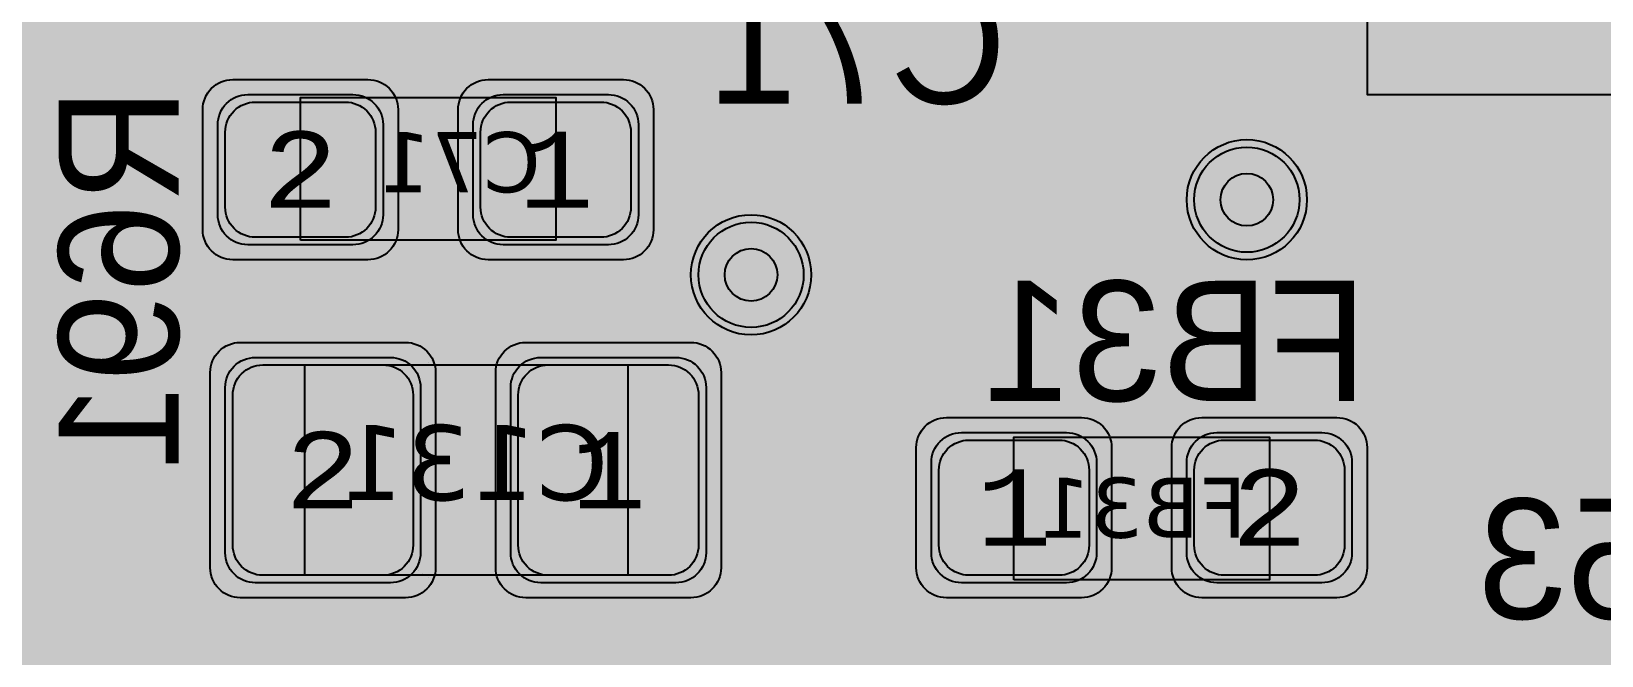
# Model space of a CAD drawing. Extents: x -28 to 199, y -61 to 255.
# Drawn here: x 45.61 to 56.06, y 62.77 to 66.92 of the extents above; entities that cross this region are included whole.
import ezdxf
from ezdxf.enums import TextEntityAlignment as Align

# ---------------------------------------------------------------- set-up
doc = ezdxf.new("R2010")
doc.units = 0
doc.header["$MEASUREMENT"] = 0
for name, color, linetype in [('ASSEMBLY_OUTLINES_BTM', 191, 'CONTINUOUS'), ('ASSEMBLY_PART_NUMBERS_BTM', 191, 'CONTINUOUS'), ('ASSEMBLY_REF_DES_BTM', 191, 'CONTINUOUS'), ('DRILL_DRAWING', 21, 'CONTINUOUS'), ('GENERATED_SILKSCREEN_BTM', 255, 'CONTINUOUS'), ('PART_PADS_SMD_BTM', 10, 'CONTINUOUS'), ('PIN_NUMBERS_BTM', 8, 'CONTINUOUS'), ('PIN_NUMBERS_TOP', 8, 'CONTINUOUS'), ('PLACEMENT_OUTLINES_BTM', 222, 'CONTINUOUS'), ('PLANE_DATA_LAYER_2', 230, 'CONTINUOUS'), ('PLANE_DATA_LAYER_BOTTOM', 10, 'CONTINUOUS'), ('PLANE_DATA_LAYER_TOP', 150, 'CONTINUOUS'), ('PLANE_SHAPES_LAYER_2', 230, 'CONTINUOUS'), ('PLANE_SHAPES_LAYER_3', 81, 'CONTINUOUS'), ('PLANE_SHAPES_LAYER_BOTTOM', 10, 'CONTINUOUS'), ('PLANE_SHAPES_LAYER_TOP', 150, 'CONTINUOUS'), ('SILKSCREEN_OUTLINES_BTM', 211, 'CONTINUOUS'), ('SILKSCREEN_REF_DES_BTM', 211, 'CONTINUOUS'), ('SOLDERMASK_PADS_BTM', 12, 'CONTINUOUS'), ('SOLDERPASTE_PADS_BTM', 12, 'CONTINUOUS'), ('TRACES_LAYER_2', 230, 'CONTINUOUS'), ('TRACES_LAYER_BOTTOM', 10, 'CONTINUOUS'), ('VIA_HOLES_LAYER_2', 30, 'CONTINUOUS'), ('VIA_HOLES_LAYER_3', 30, 'CONTINUOUS'), ('VIA_HOLES_LAYER_BOTTOM', 30, 'CONTINUOUS'), ('VIA_HOLES_LAYER_TOP', 30, 'CONTINUOUS'), ('VIA_PADS_LAYER_2', 230, 'CONTINUOUS'), ('VIA_PADS_LAYER_3', 81, 'CONTINUOUS'), ('VIA_PADS_LAYER_BOTTOM', 10, 'CONTINUOUS'), ('VIA_PADS_LAYER_TOP', 150, 'CONTINUOUS')]:
    doc.layers.add(name, color=color, linetype=linetype)
doc.styles.add('COURIER_NEW', font='COUR.TTF')
doc.styles.add('VERDANA', font='verdana.TTF')
doc.styles.add('VERIBEST_GERBER_0', font='txt')

msp = doc.modelspace()

# ---------------------------------------------------------------- hatches: boundary and pattern name
at = {"layer": 'PLANE_DATA_LAYER_2'}
h = msp.add_hatch(color=256, dxfattribs=at)
h.paths.add_polyline_path([(65.369302, 64.298799, -0.1463683674203885), (65.356784, 64.256954, 0.1463718273861734), (65.25, 63.9, 0.0863646660514256), (65.288214, 63.680414, -0.5191535251375334), (65.216494, 63.578472), (62.153101, 63.578472, 0.1989122151386115), (61.799548, 63.432025), (61.285791, 62.918268, -0.1989133663344686), (61.231909, 62.89595), (59.719998, 62.89595, -0.1989133663344515), (59.666116, 62.918268), (58.656252, 63.928132, 0.1989122151386167), (58.302699, 64.074579), (54.346907, 64.074579, -0.1989133663344758), (54.293025, 64.096897), (41.286369, 77.103553, 0.1989122151386104), (40.932816, 77.25), (38.853893, 77.25, -0.1385740107174436), (38.814013, 77.261269, 1.7877343018547802), (38.814013, 76.238731, -0.1385740107174436), (38.853893, 76.25), (40.694146, 76.25, -0.1989133663344516), (40.748028, 76.227682), (53.754684, 63.221026, 0.1989122151386167), (54.108237, 63.074579), (58.064029, 63.074579, -0.1989133663344758), (58.117911, 63.052261), (59.03997, 62.130202, -0.198909955685367), (59.062288, 62.076321), (59.062288, 62.07632, -0.414213562373095), (58.986088, 62.00012), (53.062481, 62.00012, -0.1989133663344686), (53.008599, 62.022438), (50.684772, 64.346265, 0.1989122151386141), (50.331219, 64.492712), (44.092712, 64.492712, 0.1989122151386104), (43.739159, 64.346265), (42.458985, 63.066091, -0.1650613667127268), (42.415061, 63.044426, 0.3763303779115919), (41.85, 62.4), (41.85, 62.399999, 0.9365272391993972), (43.144426, 62.31506, -0.165064708036731), (43.166091, 62.358985), (44.2775, 63.470394, -0.1989133663344515), (44.331382, 63.492712), (50.092549, 63.492712, -0.1989133663344758), (50.146431, 63.470394), (52.470257, 61.146567, 0.010332030357602), (52.485166, 61.132262, -0.6832300887908375), (52.433557, 61), (52.365446, 61, -0.1989133663344686), (52.311564, 61.022318), (50.775518, 62.558364, -0.0658860954308265), (50.763357, 62.574236, 1.3050575172076655), (49.875764, 61.686643, -0.0658860954308265), (49.891636, 61.674482), (50.436036, 61.130082, -0.198909955685367), (50.458354, 61.076201), (50.458354, 61.0762, -0.414213562373095), (50.382154, 61), (40.8262, 61, -0.414213562373095), (40.75, 61.0762), (40.75, 64.749992, 0.414213562373095), (40.749992, 64.75), (37.3262, 64.75, -0.414213562373095), (37.25, 64.8262), (37.25, 74.499992, 0.414213562373095), (37.249992, 74.5), (35.3262, 74.5, -0.414213562373095), (35.25, 74.5762), (35.25, 78.6738, -0.414213562373095), (35.3262, 78.75), (48.75, 78.749998), (50.46844, 78.749998, -0.1989133663344687), (50.522322, 78.72768), (54.477681, 74.772322, -0.1989099556853841), (54.499999, 74.718441), (54.499999, 68.782922, -0.6681819935815638), (54.369917, 68.729041), (53.022318, 70.07664, -0.198909955685367), (53, 70.130521), (53, 73.858005, -0.1650596066755281), (53.015739, 73.904383, 2.027417443028252), (51.984261, 73.904383, -0.1650596066755281), (52, 73.858005), (52, 69.891852, 0.1989122151386168), (52.146447, 69.538299), (54.477682, 67.207064, -0.198909955685367), (54.5, 67.153183), (54.5, 66.500008, 0.414213562373095), (54.500008, 66.5), (55.153182, 66.5, -0.1989133663344687), (55.207064, 66.477682), (57.163299, 64.521447, 0.1989122151386115), (57.516852, 64.375), (65.293102, 64.375, -0.414213562373095), (65.369302, 64.2988)], flags=0)
h.paths.add_polyline_path([(37.9, 75.25, -0.9999999999999999), (39.1, 75.25, -0.9999999999999999)], flags=0)
h.paths.add_polyline_path([(48.75, 70.75, -0.9999999999999999), (51.75, 70.75, -0.9999999999999999)], flags=0)
at = {"layer": 'PLANE_DATA_LAYER_BOTTOM'}
h = msp.add_hatch(color=256, dxfattribs=at)
h.paths.add_polyline_path([(104.25, 88.8262, -0.414213562373095), (104.1738, 88.75), (100.500008, 88.75, 0.414213562373095), (100.5, 88.749992), (100.5, 82.532603, -0.1989099556853327), (100.477682, 82.478722), (100.271278, 82.272318, -0.1989133663344827), (100.217396, 82.25), (67.750008, 82.25, 0.414213562373095), (67.75, 82.249992), (67.75, 77.0762, -0.414213562373095), (67.6738, 77), (66.500008, 77, 0.414213562373095), (66.5, 76.999992), (66.5, 66.5762, -0.414213562373095), (66.4238, 66.5), (54.5762, 66.5, -0.414213562373095), (54.5, 66.5762), (54.5, 75.749992, 0.414213562373095), (54.499992, 75.75), (44.5762, 75.75, -0.414213562373095), (44.5, 75.8262), (44.5, 77.6738, -0.414213562373095), (44.5762, 77.75), (66.4238, 77.75, -0.414213562373095), (66.5, 77.6738), (66.5, 77.250008, 0.414213562373095), (66.500008, 77.25), (67.499992, 77.25, 0.414213562373095), (67.5, 77.250008), (67.5, 82.4238, -0.414213562373095), (67.5762, 82.5), (100.249992, 82.5, 0.414213562373095), (100.25, 82.500008), (100.25, 97.0738, -0.414213562373095), (100.3262, 97.15), (101.5, 97.15, 0.414213562373095), (101.95, 97.6), (101.95, 99.9, 0.414213562373095), (101.5, 100.35), (100.3262, 100.35, -0.414213562373095), (100.25, 100.4262), (100.25, 102.1738, -0.414213562373095), (100.3262, 102.25), (104.1738, 102.25, -0.414213562373095), (104.25, 102.1738)], flags=0)
h.paths.add_polyline_path([(64.25, 68, 0.414213562373095), (65, 68.75), (65, 76.75, 0.414213562373095), (64.25, 77.5), (57.25, 77.5, 0.414213562373095), (56.5, 76.75), (56.5, 68.75, 0.414213562373095), (57.25, 68)], flags=0)
at = {"layer": 'PLANE_DATA_LAYER_TOP'}
h = msp.add_hatch(color=256, dxfattribs=at)
h.paths.add_polyline_path([(111.75, 80.8262, -0.414213562373095), (111.6738, 80.75), (109.250008, 80.75, 0.414213562373095), (109.25, 80.749992), (109.25, 74.5762, -0.414213562373095), (109.1738, 74.5), (106.250008, 74.5, 0.414213562373095), (106.25, 74.499992), (106.25, 58.5762, -0.414213562373095), (106.1738, 58.5), (91.260998, 58.5, -0.8191892513055452), (91.231587, 58.646495, 4.980872284116067), (90.768413, 58.646495, -0.8191892513055452), (90.739002, 58.5), (85.627645, 58.5, -0.7052298689045091), (85.579454, 58.635226, 2.806069179206526), (84.820546, 58.635226, -0.7052298689045632), (84.772355, 58.5), (74.738091, 58.5, -0.414213562373095), (74.661891, 58.5762), (74.661891, 58.576202, -0.0845267741895575), (74.666185, 58.60142, 1.1846780877137952), (73.5, 58.8, 0.156168028646284), (73.611557, 58.451541, -0.1561673594429766), (73.625725, 58.407287), (73.625725, 58.407286, -0.1989099556853499), (73.603407, 58.353405), (71.05268, 55.802678, -0.4272207627312284), (70.942589, 55.805111, 1.0451882421740346), (70.094889, 54.957411, -0.2104215113746756), (70.11964, 54.901202), (70.11964, 54.901201, -0.1989099556853499), (70.097322, 54.84732), (67.846595, 52.596593, -0.3664644965078018), (67.748459, 52.588443, 0.6098299178732617), (66.8, 52.1, 0.156168028646284), (66.911557, 51.751541, -0.1561673594429766), (66.925725, 51.707287), (66.925725, 51.707286, -0.198909955685367), (66.903407, 51.653405), (58.272322, 43.02232, -0.1989133663344686), (58.21844, 43.000002), (57.651201, 43.000001, -0.414213562373095), (57.575001, 43.076201), (57.575001, 43.090922, -0.3495987658072757), (57.634162, 43.165193, 8.831212691112645), (57.365839, 43.165192, -0.3496059429713885), (57.425001, 43.090921), (57.425001, 43.0762, -0.414213562373095), (57.348801, 43), (57.250008, 43, 0.414213562373095), (57.25, 42.999992), (57.25, 32.000008, 0.414213562373095), (57.250008, 32), (62.4238, 32, -0.414213562373095), (62.5, 31.9238), (62.5, 21.3262, -0.414213562373095), (62.4238, 21.25), (54.8262, 21.25, -0.414213562373095), (54.75, 21.3262), (54.75, 58.249992, 0.414213562373095), (54.749992, 58.25), (41.0762, 58.25, -0.414213562373095), (41, 58.3262), (41, 64.999992, 0.414213562373095), (40.999992, 65), (35.5762, 65, -0.414213562373095), (35.5, 65.0762), (35.5, 77.6738, -0.414213562373095), (35.5762, 77.75), (37.9, 77.75), (41.644816, 77.749999, -0.097042777552727), (41.673572, 77.744365, 0.1959338524423953), (42.126428, 77.744365, -0.097042777552727), (42.155184, 77.749999), (43.1488, 77.749999, -0.414213562373095), (43.225, 77.673799), (43.225, 77.659079, -0.349598765807256), (43.165839, 77.584808, 8.831237411175364), (43.434161, 77.584808, -0.3495987658072816), (43.375, 77.659079), (43.375, 77.673799, -0.414213562373095), (43.4512, 77.749999), (48.75, 77.749998), (51.46844, 77.749998, -0.1989133663344687), (51.522322, 77.72768), (53.823515, 75.426487, -0.1989099556853327), (53.845833, 75.372606), (53.845833, 75.372605, -0.4447620489809358), (53.761786, 75.29681, 0.4328609731468924), (53.100478, 74.723943, -0.6908505378841184), (52.965252, 74.678868, 5.469559793701535), (53.099522, 74.276058, -0.690854296099147), (53.234748, 74.321132, 0.7057044927876465), (54.3, 74.699999), (54.3, 74.7, 0.0257956084643915), (54.29681, 74.761786, -0.0257922108060338), (54.296405, 74.769632), (54.296405, 74.769634, -0.6681819935815638), (54.426487, 74.823515), (54.47768, 74.772322, -0.198909955685367), (54.499998, 74.718441), (54.499998, 74.71844), (54.5, 66.500008, 0.414213562373095), (54.500008, 66.5), (58.539002, 66.5, -0.8191892513055452), (58.568413, 66.353505, 4.980872284116137), (59.031587, 66.353505, -0.8191892513055452), (59.060998, 66.5), (64.339002, 66.5, -0.8191892513054732), (64.368413, 66.353505, 4.980872284116205), (64.831587, 66.353505, -0.8191892513055452), (64.860998, 66.5), (66.499992, 66.5, 0.414213562373095), (66.5, 66.500008), (66.5, 69.639002, -0.819178711171439), (66.646495, 69.668413, 0.8191874026406359), (67.8, 69.899999), (67.8, 69.900001, 0.8191874026406359), (66.646495, 70.131587, -0.8191787111715169), (66.5, 70.160998), (66.5, 73.539002, -0.8191787111715169), (66.646495, 73.568413, 0.8191874026406359), (67.8, 73.799999), (67.8, 73.800001, 0.8191874026406268), (66.646495, 74.031587, -0.8191787111715887), (66.5, 74.060998), (66.5, 76.139002, -0.819178711171439), (66.646495, 76.168413, 0.6680589136901456), (67.755068, 76.172186, -0.6118675271671993), (67.890295, 76.183455, 2.2763893884955824), (68.127795, 77.0347, -0.3496070428872791), (68.034767, 77.053729), (68.017742, 77.074091, -0.1758758847909364), (68, 77.122969), (68, 81.006368, -0.5692974724252954), (68.112689, 81.073263, 0.3131902069108925), (68.793238, 81.146829, -0.5611690582058941), (68.917195, 81.107388, 1.7916596536806344), (69.634161, 81.834808, -0.3495987658072816), (69.575, 81.909079), (69.575, 81.9238, -0.414213562373095), (69.6512, 82), (70.406367, 82, -0.414213562373095), (70.482567, 81.9238), (70.482567, 81.923799, -0.125487114009819), (70.473263, 81.887311, 1.6845447419885715), (71.526737, 81.887311, -0.1254871140098189), (71.517433, 81.923799), (71.517433, 81.9238, -0.414213562373095), (71.593633, 82), (73.306367, 82, -0.414213562373095), (73.382567, 81.9238), (73.382567, 81.923799, -0.125487114009819), (73.373263, 81.887311, 1.6845447419885604), (74.426737, 81.887311, -0.1254871140098189), (74.417433, 81.923799), (74.417433, 81.9238, -0.414213562373095), (74.493633, 82), (79.206367, 82, -0.414213562373095), (79.282567, 81.9238), (79.282567, 81.923799, -0.125487114009819), (79.273263, 81.887311, 1.6845447419885715), (80.326737, 81.887311, -0.1254871140098189), (80.317433, 81.923799), (80.317433, 81.9238, -0.414213562373095), (80.393633, 82), (82.306367, 82, -0.414213562373095), (82.382567, 81.9238), (82.382567, 81.923799, -0.125487114009819), (82.373263, 81.887311, 1.6845447419885604), (83.426737, 81.887311, -0.1254871140098189), (83.417433, 81.923799), (83.417433, 81.9238, -0.414213562373095), (83.493633, 82), (84.906367, 82, -0.414213562373095), (84.982567, 81.9238), (84.982567, 81.923799, -0.125487114009819), (84.973263, 81.887311, 1.6845447419885715), (86.026737, 81.887311, -0.1254871140098189), (86.017433, 81.923799), (86.017433, 81.9238, -0.414213562373095), (86.093633, 82), (87.206367, 82, -0.414213562373095), (87.282567, 81.9238), (87.282567, 81.923799, -0.125487114009819), (87.273263, 81.887311, 1.6845447419885715), (88.326737, 81.887311, -0.1254871140098189), (88.317433, 81.923799), (88.317433, 81.9238, -0.414213562373095), (88.393633, 82), (89.506367, 82, -0.414213562373095), (89.582567, 81.9238), (89.582567, 81.923799, -0.125487114009819), (89.573263, 81.887311, 1.6845447419885604), (90.626737, 81.887311, -0.1254871140098189), (90.617433, 81.923799), (90.617433, 81.9238, -0.414213562373095), (90.693633, 82), (92.506367, 82, -0.414213562373095), (92.582567, 81.9238), (92.582567, 81.923799, -0.125487114009819), (92.573263, 81.887311, 1.6845447419885604), (93.626737, 81.887311, -0.1254871140098189), (93.617433, 81.923799), (93.617433, 81.9238, -0.414213562373095), (93.693633, 82), (95.006367, 82, -0.414213562373095), (95.082567, 81.9238), (95.082567, 81.923799, -0.125487114009819), (95.073263, 81.887311, 1.6845447419885604), (96.126737, 81.887311, -0.1254871140098189), (96.117433, 81.923799), (96.117433, 81.9238, -0.414213562373095), (96.193633, 82), (98.006367, 82, -0.414213562373095), (98.082567, 81.9238), (98.082567, 81.923799, -0.125487114009819), (98.073263, 81.887311, 1.6845447419885604), (99.126737, 81.887311, -0.1254871140098189), (99.117433, 81.923799), (99.117433, 81.9238, -0.414213562373095), (99.193633, 82), (100.999992, 82, 0.414213562373095), (101, 82.000008), (101, 83.506368, -0.5692974724252954), (101.112689, 83.573263, 1.6845419344154215), (101.112689, 84.626737, -0.5692974724253249), (101, 84.693632), (101, 85.506368, -0.5692974724252954), (101.112689, 85.573263, 0.7482378460620283), (101.926737, 86.387311, -0.1254871140098189), (101.917433, 86.423799), (101.917433, 86.4238, -0.414213562373095), (101.993633, 86.5), (106.499992, 86.5, 0.414213562373095), (106.5, 86.500008), (106.5, 87.806368, -0.5692974724253249), (106.612689, 87.873263, 1.6845419344154215), (106.612689, 88.926737, -0.5692974724252955), (106.5, 88.993632), (106.5, 93.406368, -0.5692974724252954), (106.612689, 93.473263, 0.5692943080699557), (107.5, 94), (107.5, 94.000001, 0.1709766412307431), (107.367539, 94.376043, -0.6297966940639971), (107.426916, 94.5), (108.260758, 94.5, -0.5383921361414342), (108.330801, 94.393793, 1.5163124244314785), (110.169199, 94.393793, -0.5383921361414342), (110.239242, 94.5), (110.4238, 94.5, -0.414213562373095), (110.5, 94.4238), (110.5, 88.264721, -0.1989099556853327), (110.477682, 88.21084), (109.188284, 86.921442, -0.2121765103082068), (109.130525, 86.899223, 0.840199213847622), (108.867796, 85.746754, -0.4719753211119933), (108.901602, 85.634066, 0.1487064000211908), (108.8, 85.300001), (108.8, 85.3, 0.9999999999999999), (110, 85.3, 0.0464115283870988), (109.989705, 85.410671, -0.0464145013318578), (109.988397, 85.424727), (109.988397, 85.424728, -0.4296417848251862), (110.068587, 85.500823, 0.138812761679958), (110.387311, 85.573263, -0.5692974724252954), (110.5, 85.506368), (110.5, 84.578893, -0.1989099556853327), (110.477682, 84.525012), (104.101988, 78.149318, -0.1989133663344686), (104.048106, 78.127), (95.48072, 78.127, 0.1989121654681736), (95.214141, 78.016579), (92.79688, 75.599318, -0.1989133663344686), (92.742998, 75.577), (88.101853, 75.577, -0.2121757463619588), (88.0453, 75.60213, 0.6867435445248404), (87, 75.200001), (87, 75.199999, 0.6867435445248404), (88.0453, 74.79787, -0.2121757463619228), (88.101853, 74.823), (92.93072, 74.823, 0.1989121654681668), (93.197299, 74.933421), (95.61456, 77.350682, -0.1989133663344687), (95.668442, 77.373), (104.235828, 77.373, 0.1989121654681737), (104.502407, 77.483421), (110.369918, 83.350932, -0.6681819935815638), (110.5, 83.297051), (110.5, 82.000008, 0.414213562373095), (110.500008, 82), (111.6738, 82, -0.414213562373095), (111.75, 81.9238)], flags=0)
h.paths.add_polyline_path([(37.9, 75.25, -0.9999999999999999), (39.1, 75.25, -0.9999999999999999)], flags=0)
h.paths.add_polyline_path([(37.9, 76.75, -0.9999999999999999), (39.1, 76.75, -0.9999999999999999)], flags=0)
h.paths.add_polyline_path([(41.9, 62.4, -0.9999999999999999), (43.1, 62.4, -0.9999999999999999)], flags=0)
h.paths.add_polyline_path([(43.1, 71.9, -0.9999999999999999), (44.300000000000004, 71.9, -0.9999999999999999)], flags=0)
h.paths.add_polyline_path([(49.6, 62.25, -0.9999999999999999), (50.800000000000004, 62.25, -0.9999999999999999)], flags=0)
h.paths.add_polyline_path([(49.8, 65.3, -0.9999999999999999), (51, 65.3, -0.9999999999999999)], flags=0)
h.paths.add_polyline_path([(48.75, 70.75, -0.9999999999999999), (51.75, 70.75, -0.9999999999999999)], flags=0)
h.paths.add_polyline_path([(53.1, 65.8, -0.9999999999999999), (54.300000000000004, 65.8, -0.9999999999999999)], flags=0)
h.paths.add_polyline_path([(53.1, 70, -0.9999999999999999), (54.300000000000004, 70, -0.9999999999999999)], flags=0)
h.paths.add_polyline_path([(56.199999999999996, 52.7, -0.9999999999999999), (57.4, 52.7, -0.9999999999999999)], flags=0)
h.paths.add_polyline_path([(56.6, 62.5, -0.9999999999999999), (57.800000000000004, 62.5, -0.9999999999999999)], flags=0)
h.paths.add_polyline_path([(57.449999999999996, 25.95, -0.9999999999999999), (58.65, 25.95, -0.9999999999999999)], flags=0)
h.paths.add_polyline_path([(58.25, 47.25, -0.9999999999999999), (61.25, 47.25, -0.9999999999999999)], flags=0)
h.paths.add_polyline_path([(60.1, 63.5, -0.9999999999999999), (61.300000000000004, 63.5, -0.9999999999999999)], flags=0)
h.paths.add_polyline_path([(61.9, 53.8, -0.9999999999999999), (63.1, 53.8, -0.9999999999999999)], flags=0)
h.paths.add_polyline_path([(63.99999999999999, 52, -0.9999999999999999), (65.19999999999999, 52, -0.9999999999999999)], flags=0)
h.paths.add_polyline_path([(65.10000000000001, 61.5, -0.9999999999999999), (66.3, 61.5, -0.9999999999999999)], flags=0)
h.paths.add_polyline_path([(65.30000000000001, 63.9, -0.9999999999999999), (66.5, 63.9, -0.9999999999999999)], flags=0)
h.paths.add_polyline_path([(66.60000000000001, 65.8, -0.9999999999999999), (67.8, 65.8, -0.9999999999999999)], flags=0)
h.paths.add_polyline_path([(67.4, 67.9, -0.9999999999999999), (68.6, 67.9, -0.9999999999999999)], flags=0)
h.paths.add_polyline_path([(70.9, 76.6, -0.9999999999999999), (72.1, 76.6, -0.9999999999999999)], flags=0)
h.paths.add_polyline_path([(71.80000000000001, 71.2, -0.9999999999999999), (73, 71.2, -0.9999999999999999)], flags=0)
h.paths.add_polyline_path([(71.95, 78.1, -0.9999999999999999), (73.14999999999999, 78.1, -0.9999999999999999)], flags=0)
h.paths.add_polyline_path([(73.60000000000001, 61.7, -0.9999999999999999), (74.8, 61.7, -0.9999999999999999)], flags=0)
h.paths.add_polyline_path([(74.7, 75.2, -0.9999999999999999), (75.89999999999999, 75.2, -0.9999999999999999)], flags=0)
h.paths.add_polyline_path([(77, 79.1, -0.9999999999999999), (78.19999999999999, 79.1, -0.9999999999999999)], flags=0)
h.paths.add_polyline_path([(80.4, 70.75, -0.9999999999999999), (81.6, 70.75, -0.9999999999999999)], flags=0)
h.paths.add_polyline_path([(81.711979, 59.850951, 3.11710032316846), (81.711979, 60.549049, -0.5142243253660422), (81.588021, 60.549049, 3.11710032316846), (81.588021, 59.850951, -0.5142243253660421)], flags=0)
h.paths.add_polyline_path([(83.10000000000001, 71.1, -0.9999999999999999), (84.3, 71.1, -0.9999999999999999)], flags=0)
h.paths.add_polyline_path([(83.4, 76.65, -0.9999999999999999), (84.6, 76.65, -0.9999999999999999)], flags=0)
h.paths.add_polyline_path([(84.9, 67.75, -0.9999999999999999), (86.1, 67.75, -0.9999999999999999)], flags=0)
h.paths.add_polyline_path([(85.10000000000001, 69.85, -0.9999999999999999), (86.3, 69.85, -0.9999999999999999)], flags=0)
h.paths.add_polyline_path([(86, 71.4, -0.9999999999999999), (87.19999999999999, 71.4, -0.9999999999999999)], flags=0)
h.paths.add_polyline_path([(87.226612, 78.223985, -0.5393332197642511), (87.182591, 78.343481, 2.6149685368234787), (86.398499, 78.181255, -0.2671722895712593), (86.436408, 78.115375), (86.436408, 78.115374, -0.237882998012536), (86.405508, 78.054101, 4.55071419752877)], flags=0)
h.paths.add_polyline_path([(86.9, 73.6, -0.9999999999999999), (88.1, 73.6, -0.9999999999999999)], flags=0)
h.paths.add_polyline_path([(87.10000000000001, 61.4, -0.9999999999999999), (88.3, 61.4, -0.9999999999999999)], flags=0)
h.paths.add_polyline_path([(88.60000000000001, 66.35, -0.9999999999999999), (89.8, 66.35, -0.9999999999999999)], flags=0)
h.paths.add_polyline_path([(88.60000000000001, 70.95, -0.9999999999999999), (89.8, 70.95, -0.9999999999999999)], flags=0)
h.paths.add_polyline_path([(90.2, 62.4, -0.9999999999999999), (91.39999999999999, 62.4, -0.9999999999999999)], flags=0)
h.paths.add_polyline_path([(91.9, 67.8, -0.9999999999999999), (93.1, 67.8, -0.9999999999999999)], flags=0)
h.paths.add_polyline_path([(93.10000000000001, 60.2, -0.9999999999999999), (94.3, 60.2, -0.9999999999999999)], flags=0)
h.paths.add_polyline_path([(93.5, 68.4, -0.9999999999999999), (94.69999999999999, 68.4, -0.9999999999999999)], flags=0)
h.paths.add_polyline_path([(94.60000000000001, 75.3, -0.9999999999999999), (95.8, 75.3, -0.9999999999999999)], flags=0)
h.paths.add_polyline_path([(94.7, 65.5, -0.9999999999999999), (95.89999999999999, 65.5, -0.9999999999999999)], flags=0)
h.paths.add_polyline_path([(95.5, 72.6, -0.9999999999999999), (96.69999999999999, 72.6, -0.9999999999999999)], flags=0)
h.paths.add_polyline_path([(96.10000000000001, 61.5, -0.9999999999999999), (97.3, 61.5, -0.9999999999999999)], flags=0)
h.paths.add_polyline_path([(96.30000000000001, 69.8, -0.9999999999999999), (97.5, 69.8, -0.9999999999999999)], flags=0)
h.paths.add_polyline_path([(96.30000000000001, 76.3, -0.9999999999999999), (97.5, 76.3, -0.9999999999999999)], flags=0)
h.paths.add_polyline_path([(98.2, 80.2, -0.9999999999999999), (99.39999999999999, 80.2, -0.9999999999999999)], flags=0)
h.paths.add_polyline_path([(98.9, 72.3, -0.9999999999999999), (100.1, 72.3, -0.9999999999999999)], flags=0)
h.paths.add_polyline_path([(100.10000000000001, 74.7, -0.9999999999999999), (101.3, 74.7, -0.9999999999999999)], flags=0)
h.paths.add_polyline_path([(101.165934, 65.501602, 0.5998704445959449), (102.1, 65.999999), (102.1, 66, 0.8187209481519998), (100.946754, 66.232204, -0.4719693884571701), (100.834066, 66.198398, 0.5430763090114091), (99.908776, 65.802249, -0.6512916037551323), (99.77355, 65.768443, 0.7140536735921964), (98.7, 65.4), (98.7, 65.399996, 0.917844148640831), (99.891224, 65.29775, -0.6512879159984512), (100.02645, 65.331557, 0.5735581643487523), (101.053246, 65.467796, -0.4719693884571702)], flags=0)
h.paths.add_polyline_path([(100.9, 79.2, -0.9999999999999999), (102.1, 79.2, -0.9999999999999999)], flags=0)
h.paths.add_polyline_path([(103.4, 85.5, -0.9999999999999999), (104.6, 85.5, -0.9999999999999999)], flags=0)
h.paths.add_polyline_path([(103.60000000000001, 79.7, -0.9999999999999999), (104.8, 79.7, -0.9999999999999999)], flags=0)
h.paths.add_polyline_path([(104.80000000000001, 71.9, -0.9999999999999999), (106, 71.9, -0.9999999999999999)], flags=0)
h.paths.add_polyline_path([(105.60000000000001, 81.8, -0.9999999999999999), (106.8, 81.8, -0.9999999999999999)], flags=0)
h.paths.add_polyline_path([(107.5, 83.9, -0.9999999999999999), (108.69999999999999, 83.9, -0.9999999999999999)], flags=0)
h.paths.add_polyline_path([(108.25, 91, -0.9999999999999999), (110.25, 91, -0.9999999999999999)], flags=0)
at = {"layer": 'PLANE_SHAPES_LAYER_2'}
msp.add_hatch(color=256, dxfattribs=at).paths.add_polyline_path([(111.75, 80.75), (110, 80.75), (110, 74), (106.25, 74), (106.25, 58.5), (74.75, 58.5), (67.25, 51), (67.25, 23.75), (56.5, 23.75), (56.5, 31.25), (63.5, 31.25), (63.5, 41.5), (56.5, 41.5), (56.5, 61), (40.75, 61), (40.75, 64.75), (37.25, 64.75), (37.25, 74.5), (35.25, 74.5), (35.25, 78.75), (50.5, 78.75), (54.5, 74.75), (54.5, 66.5), (66.5, 66.5), (66.5, 77), (68, 77), (68, 82), (101, 82), (101, 86.5), (106.5, 86.5), (106.5, 94.5), (110.5, 94.5), (110.5, 82), (111.75, 82)], flags=0)
at = {"layer": 'PLANE_SHAPES_LAYER_3'}
msp.add_hatch(color=256, dxfattribs=at).paths.add_polyline_path([(111.75, 80.75), (110, 80.75), (110, 74), (106.25, 74), (106.25, 58.5), (74.75, 58.5), (67.25, 51), (67.25, 23.75), (56.5, 23.75), (56.5, 31.25), (63.5, 31.25), (63.5, 41.5), (56.5, 41.5), (56.5, 61), (40.75, 61), (40.75, 64.75), (37.25, 64.75), (37.25, 74.5), (35.25, 74.5), (35.25, 78.75), (50.5, 78.75), (54.5, 74.75), (54.5, 66.5), (66.5, 66.5), (66.5, 77), (68, 77), (68, 82), (101, 82), (101, 86.5), (106.5, 86.5), (106.5, 94.5), (110.5, 94.5), (110.5, 82), (111.75, 82)], flags=0)
at = {"layer": 'PLANE_SHAPES_LAYER_TOP'}
msp.add_hatch(color=256, dxfattribs=at).paths.add_polyline_path([(111.75, 80.75), (109.25, 80.75), (109.25, 74.5), (106.25, 74.5), (106.25, 58.5), (59.5, 58.5), (59.5, 44.25), (58.25, 43), (54.75, 43), (54.75, 58.25), (41, 58.25), (41, 65), (35.5, 65), (35.5, 77.75), (51.5, 77.75), (54.5, 74.75), (54.5, 66.5), (66.5, 66.5), (66.5, 77), (68, 77), (68, 82), (101, 82), (101, 86.5), (106.5, 86.5), (106.5, 94.5), (110.5, 94.5), (110.5, 82), (111.75, 82)], flags=0)
at = {"layer": 'VIA_HOLES_LAYER_2'}
h = msp.add_hatch(color=256, dxfattribs=at)
edge = h.paths.add_edge_path()
edge.add_arc((53.7, 65.8), 0.175, 0, 360)
h = msp.add_hatch(color=256, dxfattribs=at)
edge = h.paths.add_edge_path()
edge.add_arc((50.4, 65.3), 0.175, 0, 360)
at = {"layer": 'VIA_HOLES_LAYER_3'}
h = msp.add_hatch(color=256, dxfattribs=at)
edge = h.paths.add_edge_path()
edge.add_arc((53.7, 65.8), 0.175, 0, 360)
h = msp.add_hatch(color=256, dxfattribs=at)
edge = h.paths.add_edge_path()
edge.add_arc((50.4, 65.3), 0.175, 0, 360)
at = {"layer": 'VIA_HOLES_LAYER_BOTTOM'}
h = msp.add_hatch(color=256, dxfattribs=at)
edge = h.paths.add_edge_path()
edge.add_arc((53.7, 65.8), 0.175, 0, 360)
h = msp.add_hatch(color=256, dxfattribs=at)
edge = h.paths.add_edge_path()
edge.add_arc((50.4, 65.3), 0.175, 0, 360)
at = {"layer": 'VIA_HOLES_LAYER_TOP'}
h = msp.add_hatch(color=256, dxfattribs=at)
edge = h.paths.add_edge_path()
edge.add_arc((53.7, 65.8), 0.175, 0, 360)
h = msp.add_hatch(color=256, dxfattribs=at)
edge = h.paths.add_edge_path()
edge.add_arc((50.4, 65.3), 0.175, 0, 360)

# ---------------------------------------------------------------- linework, layer by layer
at = {"layer": 'ASSEMBLY_OUTLINES_BTM'}
for points in [[(47.4, 65.53), (47.4, 66.48), (49.1, 66.48), (49.1, 65.53)], [(47.43, 63.3), (47.43, 64.7), (49.58, 64.7), (49.58, 63.3)], [(52.15, 63.27), (52.15, 64.22), (53.85, 64.22), (53.85, 63.27)]]:
    msp.add_lwpolyline(points, close=True, dxfattribs=at)
at = {"layer": 'GENERATED_SILKSCREEN_BTM', "const_width": 0.15}
for points in [[(50.38, 66.9968), (50.3808, 66.9944), (50.3808, 66.9888), (50.3784, 66.984), (50.3744, 66.98), (50.3696, 66.9768), (50.364, 66.9752), (50.3608, 66.9752), (50.3584, 66.976), (50.3544, 66.9808), (50.2264, 67.16), (50.2264, 66.4592), (50.3664, 66.4592)], [(50.3664, 66.4592), (50.3728, 66.4576), (50.3768, 66.4544), (50.3784, 66.4488), (50.3792, 66.4424), (50.3784, 66.4368), (50.3768, 66.4312), (50.3728, 66.4272), (50.3664, 66.4264), (50.0544, 66.4264), (50.0488, 66.4272), (50.044, 66.4312), (50.0416, 66.4368), (50.0408, 66.4424), (50.0416, 66.4488), (50.044, 66.4544), (50.0488, 66.4576), (50.0544, 66.4592), (50.1952, 66.4592), (50.1952, 67.2104)], [(50.7096, 67.1936), (51.1272, 66.4504)], [(51.1272, 66.4504), (51.1288, 66.4448), (51.128, 66.4392), (51.1248, 66.4344), (51.12, 66.4312), (51.1144, 66.4296), (51.1088, 66.4288), (51.104, 66.4304), (51.1, 66.4352), (50.6688, 67.2024)], [(51.9592, 67.0928), (51.9592, 66.56), (51.836, 66.4592), (51.5776, 66.4592), (51.4456, 66.5656), (51.4424, 66.5672), (51.4384, 66.568), (51.4344, 66.5672), (51.4304, 66.5648), (51.4264, 66.5616), (51.424, 66.5576), (51.4224, 66.5528), (51.4216, 66.548), (51.4232, 66.5432), (51.4264, 66.5392), (51.5616, 66.4296), (51.5648, 66.428), (51.5656, 66.4272), (51.568, 66.4272), (51.5688, 66.4264), (51.5696, 66.4264), (51.572, 66.4264), (51.8416, 66.4264), (51.8448, 66.4272), (51.848, 66.428), (51.8504, 66.4296)], [(51.8504, 66.4296), (51.9848, 66.5392), (51.9888, 66.5416), (51.9896, 66.5448), (51.9912, 66.548), (51.992, 66.552), (51.992, 67.1008)], [(46.0908, 65.8752), (46.0892, 65.8728), (46.0852, 65.872), (46.0812, 65.8696), (46.0772, 65.8696), (45.9124, 65.8696), (45.9084, 65.8696), (45.906, 65.872), (45.9036, 65.872), (45.9028, 65.8728), (45.902, 65.8736), (45.8996, 65.8752), (45.79, 66.0112), (45.7884, 66.0152), (45.7876, 66.0176), (45.7868, 66.0216), (45.7868, 66.4248), (45.7884, 66.432), (45.7924, 66.436), (45.7972, 66.4408), (45.8028, 66.4424), (46.5708, 66.4424), (46.5772, 66.4408), (46.5812, 66.4368), (46.5836, 66.432), (46.5844, 66.4264), (46.5836, 66.42), (46.5812, 66.4144), (46.5772, 66.4104), (46.5708, 66.4088), (46.2028, 66.4088), (46.2028, 66.0328), (46.5756, 65.9016), (46.5812, 65.8984), (46.5844, 65.8928), (46.5852, 65.8864), (46.5836, 65.8816), (46.5812, 65.8768), (46.5764, 65.8728), (46.5716, 65.8704), (46.5652, 65.872), (46.1924, 66.0032), (46.0908, 65.8752)], [(45.8196, 66.4088), (45.8196, 66.0256), (45.9204, 65.9016), (46.0692, 65.9016), (46.1708, 66.0256), (46.1708, 66.4088), (45.8196, 66.4088)], [(45.79, 65.2544), (45.8996, 65.12), (45.9036, 65.116), (45.91, 65.1152), (45.914, 65.116), (45.9188, 65.1176), (45.922, 65.12), (45.9252, 65.124), (45.9276, 65.128), (45.9284, 65.132), (45.9284, 65.136), (45.926, 65.1392), (45.8196, 65.2704), (45.8196, 65.5296), (45.9204, 65.6528), (46.2076, 65.6528), (46.1188, 65.544), (46.118, 65.5408), (46.1172, 65.5392), (46.1172, 65.5384), (46.1164, 65.5384), (46.1156, 65.5344), (46.1156, 65.2648), (46.1164, 65.2616), (46.1172, 65.2608), (46.1172, 65.26), (46.118, 65.2576), (46.1188, 65.2544), (46.2276, 65.12), (46.23, 65.1192), (46.2308, 65.1176), (46.2316, 65.1168), (46.2332, 65.1168), (46.2388, 65.1152), (46.2412, 65.1144), (46.4612, 65.1144), (46.4652, 65.1152), (46.4684, 65.1168), (46.4716, 65.1176), (46.474, 65.12), (46.5836, 65.2544), (46.5852, 65.2584), (46.586, 65.2592), (46.586, 65.2608), (46.5868, 65.2624), (46.5868, 65.2632), (46.5868, 65.2648), (46.5868, 65.5344), (46.586, 65.5376), (46.5852, 65.5408), (46.5836, 65.544), (46.474, 65.6784), (46.4724, 65.68), (46.4716, 65.6816), (46.4692, 65.6832), (46.4636, 65.6848), (46.4612, 65.6856), (45.9124, 65.6856), (45.9084, 65.6848), (45.9052, 65.6832), (45.9036, 65.6816), (45.902, 65.68), (45.8996, 65.6784), (45.79, 65.544), (45.7892, 65.5408), (45.7884, 65.5384), (45.7876, 65.5376), (45.7868, 65.5344), (45.7868, 65.2648), (45.7876, 65.2616), (45.7876, 65.2608), (45.7884, 65.26), (45.7892, 65.2576), (45.79, 65.2544)], [(46.2492, 65.6528), (46.4532, 65.6528), (46.554, 65.5296), (46.554, 65.2712), (46.4532, 65.1464), (46.2492, 65.1464), (46.1476, 65.2712), (46.1476, 65.5296), (46.2492, 65.6528)], [(52.0092, 64.4792), (52.0156, 64.4776), (52.0196, 64.4744), (52.0212, 64.4688), (52.022, 64.4624), (52.0212, 64.4568), (52.0196, 64.4512), (52.0156, 64.4472), (52.0092, 64.4464), (51.6972, 64.4464), (51.6916, 64.4472), (51.6868, 64.4512), (51.6844, 64.4568), (51.6836, 64.4624), (51.6844, 64.4688), (51.6868, 64.4744), (51.6916, 64.4776), (51.6972, 64.4792), (51.838, 64.4792), (51.838, 65.2304), (51.8388, 65.236), (51.8412, 65.24), (51.8452, 65.2424), (51.8508, 65.2432), (51.8548, 65.244), (51.8588, 65.244), (51.862, 65.2424), (51.8652, 65.2392), (52.0212, 65.02), (52.0228, 65.0168), (52.0236, 65.0144), (52.0236, 65.0088), (52.0212, 65.004), (52.0172, 65), (52.0124, 64.9968), (52.0068, 64.9952), (52.0036, 64.9952), (52.0012, 64.996), (51.9972, 65.0008), (51.8692, 65.18), (51.8692, 64.4792), (52.0092, 64.4792)], [(52.7388, 64.4496), (52.874, 64.5592), (52.8764, 64.5608), (52.878, 64.5632), (52.8788, 64.5656), (52.8788, 64.568), (52.878, 64.5736), (52.8748, 64.5792), (52.8708, 64.5832), (52.866, 64.5864), (52.8604, 64.5872), (52.8548, 64.5856), (52.7244, 64.4792), (52.466, 64.4792), (52.3412, 64.58), (52.3412, 64.7288), (52.4644, 64.8304), (52.5972, 64.8304), (52.6036, 64.832), (52.6076, 64.8352), (52.61, 64.8408), (52.6108, 64.8464), (52.61, 64.852), (52.6076, 64.8568), (52.6036, 64.8608), (52.5972, 64.8624), (52.4644, 64.8624), (52.3412, 64.964), (52.3412, 65.1128), (52.466, 65.2136), (52.7244, 65.2136), (52.8548, 65.1072), (52.8604, 65.1056), (52.866, 65.1064), (52.8708, 65.1088), (52.8748, 65.1136), (52.878, 65.1184), (52.8788, 65.124), (52.8788, 65.1272), (52.878, 65.1296), (52.8764, 65.132), (52.874, 65.1336), (52.7388, 65.2432), (52.7364, 65.244), (52.734, 65.2448), (52.7332, 65.2456), (52.73, 65.2464), (52.4604, 65.2464), (52.4564, 65.2456), (52.4548, 65.2448), (52.4532, 65.244), (52.45, 65.2432), (52.3148, 65.1336), (52.3124, 65.1296), (52.3116, 65.1264), (52.31, 65.124), (52.3092, 65.1208), (52.3092, 64.956), (52.31, 64.9536), (52.3116, 64.948), (52.3124, 64.944), (52.3148, 64.9424), (52.4324, 64.8464), (52.3148, 64.7504), (52.314, 64.7488), (52.3124, 64.7472), (52.3116, 64.7464), (52.3116, 64.7448), (52.31, 64.7392), (52.3092, 64.7368), (52.3092, 64.572), (52.31, 64.568), (52.3116, 64.5648), (52.3124, 64.5616), (52.3148, 64.5592), (52.45, 64.4496), (52.4532, 64.448), (52.454, 64.4472), (52.4564, 64.4472), (52.4572, 64.4464), (52.458, 64.4464), (52.4604, 64.4464), (52.73, 64.4464), (52.7332, 64.4472), (52.7364, 64.448), (52.7388, 64.4496)], [(53.0916, 65.1264), (53.1948, 65.2408), (53.2004, 65.2448), (53.206, 65.2464), (53.6212, 65.2464), (53.6268, 65.2448), (53.6316, 65.2408), (53.6356, 65.236), (53.6372, 65.2304), (53.6372, 64.8808), (53.6372, 64.8784), (53.6372, 64.876), (53.6372, 64.4624), (53.6356, 64.4568), (53.6316, 64.4512), (53.6268, 64.4472), (53.6212, 64.4464), (53.2012, 64.4464), (53.07, 64.5608), (53.0668, 64.5656), (53.0652, 64.572), (53.0652, 64.7432), (53.1828, 64.876), (53.0988, 64.9432), (53.0964, 64.9464), (53.094, 64.9504), (53.0924, 64.9544), (53.0916, 64.9568), (53.0916, 65.1264)], [(53.6036, 65.2136), (53.214, 65.2136), (53.1244, 65.1136), (53.1244, 64.9656), (53.2132, 64.8944), (53.6036, 64.8944), (53.6036, 65.2136)], [(53.8372, 65.2136), (53.8316, 65.2152), (53.8268, 65.2184), (53.8244, 65.224), (53.8236, 65.2296), (53.8244, 65.236), (53.8268, 65.2408), (53.8316, 65.2448), (53.8372, 65.2464), (54.3772, 65.2464), (54.3828, 65.2448), (54.3876, 65.2408), (54.3916, 65.236), (54.3932, 65.2304), (54.3932, 64.4624), (54.3916, 64.4568), (54.3876, 64.452), (54.3828, 64.4496), (54.3772, 64.4488), (54.3708, 64.4496), (54.3652, 64.452), (54.3612, 64.4568), (54.3596, 64.4624), (54.3596, 64.8664), (53.9972, 64.8664), (53.9916, 64.8672), (53.9868, 64.8712), (53.9844, 64.8768), (53.9836, 64.8824), (53.9844, 64.888), (53.9868, 64.8936), (53.9916, 64.8976), (53.9972, 64.8992), (54.3596, 64.8992), (54.3596, 65.2136), (53.8372, 65.2136)], [(46.5836, 64.788), (46.474, 64.9224), (46.47, 64.9264), (46.4652, 64.9272), (46.4596, 64.9264), (46.454, 64.9232), (46.45, 64.92), (46.4468, 64.9144), (46.446, 64.9096), (46.4476, 64.904), (46.554, 64.7736), (46.554, 64.5152), (46.4532, 64.3904), (46.166, 64.3904), (46.254, 64.4992), (46.2556, 64.5024), (46.2564, 64.5032), (46.2572, 64.5056), (46.2572, 64.5088), (46.2572, 64.7784), (46.2572, 64.7816), (46.2556, 64.7864), (46.254, 64.788), (46.1452, 64.9224), (46.1444, 64.924), (46.1428, 64.9256), (46.1404, 64.9272), (46.1348, 64.9288), (46.1316, 64.9296), (45.9124, 64.9296), (45.9084, 64.9288), (45.9052, 64.9272), (45.9028, 64.9256), (45.902, 64.924), (45.8996, 64.9224), (45.79, 64.788), (45.7892, 64.7848), (45.7884, 64.7824), (45.7876, 64.7816), (45.7868, 64.7784), (45.7868, 64.5088), (45.7876, 64.5056), (45.7876, 64.5048), (45.7884, 64.504), (45.7892, 64.5016), (45.79, 64.4984), (45.8996, 64.364), (45.9036, 64.3616), (45.9068, 64.3608), (45.9092, 64.3592), (45.9124, 64.3584), (46.4612, 64.3584), (46.4636, 64.3592), (46.4692, 64.3608), (46.4708, 64.3616), (46.474, 64.364), (46.5836, 64.4984), (46.5852, 64.5024), (46.586, 64.5032), (46.586, 64.5048), (46.5868, 64.5064), (46.5868, 64.5072), (46.5868, 64.5088), (46.5868, 64.7784), (46.586, 64.7816), (46.5852, 64.7848), (46.5836, 64.788)], [(45.9204, 64.8968), (46.1236, 64.8968), (46.2252, 64.7736), (46.2252, 64.5152), (46.1236, 64.3904), (45.9204, 64.3904), (45.8196, 64.5152), (45.8196, 64.7736), (45.9204, 64.8968)], [(53.6036, 64.8616), (53.2148, 64.8616), (53.0972, 64.7296), (53.0972, 64.5792), (53.2132, 64.4792), (53.6036, 64.4792), (53.6036, 64.8616)], [(46.554, 64.0584), (46.5556, 64.0648), (46.5588, 64.068), (46.5644, 64.0704), (46.5708, 64.0712), (46.5764, 64.0704), (46.582, 64.068), (46.586, 64.0648), (46.5868, 64.0584), (46.5868, 63.7464), (46.586, 63.7408), (46.582, 63.736), (46.5764, 63.7336), (46.5708, 63.7328), (46.5644, 63.7336), (46.5588, 63.736), (46.5556, 63.7408), (46.554, 63.7464), (46.554, 63.8872), (45.8028, 63.8872), (45.7972, 63.888), (45.7932, 63.8904), (45.7908, 63.8944), (45.79, 63.9), (45.7892, 63.904), (45.7892, 63.908), (45.7908, 63.9112), (45.794, 63.9144), (46.0132, 64.0704), (46.0188, 64.0728), (46.0244, 64.0728), (46.0292, 64.0704), (46.0332, 64.0664), (46.0364, 64.0616), (46.038, 64.056), (46.038, 64.0528), (46.0364, 64.0504), (46.0348, 64.048), (46.0324, 64.0464), (45.8532, 63.9184), (46.554, 63.9184), (46.554, 64.0584)], [(55.4388, 62.9996), (55.574, 63.1092), (55.5764, 63.1108), (55.578, 63.1132), (55.5788, 63.1156), (55.5788, 63.118), (55.578, 63.1236), (55.5748, 63.1292), (55.5708, 63.1332), (55.566, 63.1364), (55.5604, 63.1372), (55.5548, 63.1356), (55.4244, 63.0292), (55.166, 63.0292), (55.0412, 63.13), (55.0412, 63.2788), (55.1644, 63.3804), (55.2972, 63.3804), (55.3036, 63.382), (55.3076, 63.3852), (55.31, 63.3908), (55.3108, 63.3964), (55.31, 63.402), (55.3076, 63.4068), (55.3036, 63.4108), (55.2972, 63.4124), (55.1644, 63.4124), (55.0412, 63.514), (55.0412, 63.6628), (55.166, 63.7636), (55.4244, 63.7636), (55.5548, 63.6572), (55.5604, 63.6556), (55.566, 63.6564), (55.5708, 63.6588), (55.5748, 63.6636), (55.578, 63.6684), (55.5788, 63.674), (55.5788, 63.6772), (55.578, 63.6796), (55.5764, 63.682), (55.574, 63.6836), (55.4388, 63.7932), (55.4364, 63.794), (55.434, 63.7948), (55.4332, 63.7956), (55.43, 63.7964), (55.1604, 63.7964), (55.1564, 63.7956), (55.1548, 63.7948), (55.1532, 63.794), (55.15, 63.7932), (55.0148, 63.6836), (55.0124, 63.6796), (55.0116, 63.6764), (55.01, 63.674), (55.0092, 63.6708), (55.0092, 63.506), (55.01, 63.5036), (55.0116, 63.498), (55.0124, 63.494), (55.0148, 63.4924), (55.1324, 63.3964), (55.0148, 63.3004), (55.014, 63.2988), (55.0124, 63.2972), (55.0116, 63.2964), (55.0116, 63.2948), (55.01, 63.2892), (55.0092, 63.2868), (55.0092, 63.122), (55.01, 63.118), (55.0116, 63.1148), (55.0124, 63.1116), (55.0148, 63.1092), (55.15, 62.9996), (55.1532, 62.998), (55.154, 62.9972), (55.1564, 62.9972), (55.1572, 62.9964), (55.158, 62.9964), (55.1604, 62.9964), (55.43, 62.9964), (55.4332, 62.9972), (55.4364, 62.998), (55.4388, 62.9996)], [(56.3036, 63.7636), (55.7812, 63.7636), (55.7756, 63.7652), (55.7708, 63.7684), (55.7684, 63.774), (55.7676, 63.7796), (55.7684, 63.786), (55.7708, 63.7908), (55.7756, 63.7948), (55.7812, 63.7964), (56.3212, 63.7964)], [(56.186, 62.9964), (55.9164, 62.9964), (55.9148, 62.9964), (55.9132, 62.9972), (55.9124, 62.9972), (55.9108, 62.998), (55.9092, 62.998), (55.906, 62.9996), (55.7708, 63.11), (55.7684, 63.1124), (55.7676, 63.114), (55.766, 63.1188), (55.7652, 63.122), (55.7652, 63.3956), (55.766, 63.3988), (55.7676, 63.4036), (55.7676, 63.4052), (55.7692, 63.406), (55.77, 63.4076), (55.7708, 63.4092), (55.906, 63.518), (55.91, 63.5196), (55.9132, 63.5204), (55.9164, 63.5212), (56.186, 63.5212)], [(56.1804, 63.4892), (55.922, 63.4892), (55.7972, 63.3876), (55.7972, 63.13), (55.922, 63.03), (56.1804, 63.03)]]:
    msp.add_lwpolyline(points, dxfattribs=at)
for points in [[(48.542098, 66.480005, 1.22306e-05), (48.542089, 66.479995), (47.957911, 66.479995, 1.22306e-05), (47.957902, 66.480005), (48.542098, 66.480005)], [(48.533844, 65.529995), (47.966156, 65.529995, 1.1642e-05), (47.966164, 65.530005), (48.533836, 65.530005, 1.1642e-05), (48.533844, 65.529995)], [(48.769515, 64.700005, 1.10969e-05), (48.769508, 64.699995), (48.230492, 64.699995, 1.10969e-05), (48.230485, 64.700005), (48.769515, 64.700005)], [(53.283844, 64.220005, 1.1642e-05), (53.283836, 64.219995), (52.716164, 64.219995, 1.1642e-05), (52.716156, 64.220005), (53.283844, 64.220005)], [(48.769515, 63.299995), (48.230485, 63.299995, 1.10969e-05), (48.230492, 63.300005), (48.769508, 63.300005, 1.10969e-05), (48.769515, 63.299995)], [(53.292098, 63.269995), (52.707902, 63.269995, 1.22306e-05), (52.707911, 63.270005), (53.292089, 63.270005, 1.22306e-05), (53.292098, 63.269995)]]:
    msp.add_lwpolyline(points, format="xyb", dxfattribs=at)
at = {"layer": 'PART_PADS_SMD_BTM'}
for points in [[(47.95, 65.7, -0.4142135624), (47.75, 65.5), (47.05, 65.5, -0.4142135624), (46.85, 65.7), (46.85, 66.3, -0.4142135624), (47.05, 66.5), (47.75, 66.5, -0.4142135624), (47.95, 66.3)], [(49.65, 65.7, -0.4142135624), (49.45, 65.5), (48.75, 65.5, -0.4142135624), (48.55, 65.7), (48.55, 66.3, -0.4142135624), (48.75, 66.5), (49.45, 66.5, -0.4142135624), (49.65, 66.3)], [(47.1, 63.25, -0.4142135624), (46.9, 63.45), (46.9, 64.55, -0.4142135624), (47.1, 64.75), (48, 64.75, -0.4142135624), (48.2, 64.55), (48.2, 63.45, -0.4142135624), (48, 63.25)], [(49, 63.25, -0.4142135624), (48.8, 63.45), (48.8, 64.55, -0.4142135624), (49, 64.75), (49.9, 64.75, -0.4142135624), (50.1, 64.55), (50.1, 63.45, -0.4142135624), (49.9, 63.25)], [(51.6, 64.05, -0.4142135624), (51.8, 64.25), (52.5, 64.25, -0.4142135624), (52.7, 64.05), (52.7, 63.45, -0.4142135624), (52.5, 63.25), (51.8, 63.25, -0.4142135624), (51.6, 63.45)], [(53.3, 64.05, -0.4142135624), (53.5, 64.25), (54.2, 64.25, -0.4142135624), (54.4, 64.05), (54.4, 63.45, -0.4142135624), (54.2, 63.25), (53.5, 63.25, -0.4142135624), (53.3, 63.45)]]:
    msp.add_lwpolyline(points, format="xyb", close=True, dxfattribs=at)
at = {"layer": 'PLACEMENT_OUTLINES_BTM'}
for points in [[(47.4, 65.53), (47.4, 66.48), (49.1, 66.48), (49.1, 65.53)], [(47.43, 63.3), (47.43, 64.7), (49.58, 64.7), (49.58, 63.3)], [(52.15, 63.27), (52.15, 64.22), (53.85, 64.22), (53.85, 63.27)]]:
    msp.add_lwpolyline(points, close=True, dxfattribs=at)
at = {"layer": 'PLANE_SHAPES_LAYER_2'}
msp.add_lwpolyline([(56.5, 41.5), (56.5, 61), (40.75, 61), (40.75, 64.75), (37.25, 64.75), (37.25, 74.5), (35.25, 74.5), (35.25, 78.75), (50.5, 78.75), (54.5, 74.75), (54.5, 66.5), (66.5, 66.5)], dxfattribs=at)
at = {"layer": 'PLANE_SHAPES_LAYER_3'}
msp.add_lwpolyline([(56.5, 41.5), (56.5, 61), (40.75, 61), (40.75, 64.75), (37.25, 64.75), (37.25, 74.5), (35.25, 74.5), (35.25, 78.75), (50.5, 78.75), (54.5, 74.75), (54.5, 66.5), (66.5, 66.5)], dxfattribs=at)
at = {"layer": 'PLANE_SHAPES_LAYER_BOTTOM'}
msp.add_solid([(54.5, 66.5), (66.5, 66.5), (54.5, 77.75), (66.5, 77.75)], dxfattribs=at)
at = {"layer": 'PLANE_SHAPES_LAYER_TOP'}
msp.add_lwpolyline([(54.75, 43), (54.75, 58.25), (41, 58.25), (41, 65), (35.5, 65), (35.5, 77.75), (51.5, 77.75), (54.5, 74.75), (54.5, 66.5), (66.5, 66.5)], dxfattribs=at)
at = {"layer": 'SILKSCREEN_OUTLINES_BTM'}
for points in [[(47.4, 65.53), (47.4, 66.48), (49.1, 66.48), (49.1, 65.53)], [(47.43, 63.3), (47.43, 64.7), (49.58, 64.7), (49.58, 63.3)], [(52.15, 63.27), (52.15, 64.22), (53.85, 64.22), (53.85, 63.27)]]:
    msp.add_lwpolyline(points, close=True, dxfattribs=at)
at = {"layer": 'SOLDERMASK_PADS_BTM'}
for points in [[(48.05, 65.6, -0.4142135624), (47.85, 65.4), (46.95, 65.4, -0.4142135624), (46.75, 65.6), (46.75, 66.4, -0.4142135624), (46.95, 66.6), (47.85, 66.6, -0.4142135624), (48.05, 66.4)], [(49.75, 65.6, -0.4142135624), (49.55, 65.4), (48.65, 65.4, -0.4142135624), (48.45, 65.6), (48.45, 66.4, -0.4142135624), (48.65, 66.6), (49.55, 66.6, -0.4142135624), (49.75, 66.4)], [(47, 63.15, -0.4142135624), (46.8, 63.35), (46.8, 64.65, -0.4142135624), (47, 64.85), (48.1, 64.85, -0.4142135624), (48.3, 64.65), (48.3, 63.35, -0.4142135624), (48.1, 63.15)], [(48.9, 63.15, -0.4142135624), (48.7, 63.35), (48.7, 64.65, -0.4142135624), (48.9, 64.85), (50, 64.85, -0.4142135624), (50.2, 64.65), (50.2, 63.35, -0.4142135624), (50, 63.15)], [(51.5, 64.15, -0.4142135624), (51.7, 64.35), (52.6, 64.35, -0.4142135624), (52.8, 64.15), (52.8, 63.35, -0.4142135624), (52.6, 63.15), (51.7, 63.15, -0.4142135624), (51.5, 63.35)], [(53.2, 64.15, -0.4142135624), (53.4, 64.35), (54.3, 64.35, -0.4142135624), (54.5, 64.15), (54.5, 63.35, -0.4142135624), (54.3, 63.15), (53.4, 63.15, -0.4142135624), (53.2, 63.35)]]:
    msp.add_lwpolyline(points, format="xyb", close=True, dxfattribs=at)
at = {"layer": 'SOLDERPASTE_PADS_BTM'}
for points in [[(47.9, 65.75, -0.4142135624), (47.7, 65.55), (47.1, 65.55, -0.4142135624), (46.9, 65.75), (46.9, 66.25, -0.4142135624), (47.1, 66.45), (47.7, 66.45, -0.4142135624), (47.9, 66.25)], [(49.6, 65.75, -0.4142135624), (49.4, 65.55), (48.8, 65.55, -0.4142135624), (48.6, 65.75), (48.6, 66.25, -0.4142135624), (48.8, 66.45), (49.4, 66.45, -0.4142135624), (49.6, 66.25)], [(47.15, 63.3, -0.4142135624), (46.95, 63.5), (46.95, 64.5, -0.4142135624), (47.15, 64.7), (47.95, 64.7, -0.4142135624), (48.15, 64.5), (48.15, 63.5, -0.4142135624), (47.95, 63.3)], [(49.05, 63.3, -0.4142135624), (48.85, 63.5), (48.85, 64.5, -0.4142135624), (49.05, 64.7), (49.85, 64.7, -0.4142135624), (50.05, 64.5), (50.05, 63.5, -0.4142135624), (49.85, 63.3)], [(51.65, 64, -0.4142135624), (51.85, 64.2), (52.45, 64.2, -0.4142135624), (52.65, 64), (52.65, 63.5, -0.4142135624), (52.45, 63.3), (51.85, 63.3, -0.4142135624), (51.65, 63.5)], [(53.35, 64, -0.4142135624), (53.55, 64.2), (54.15, 64.2, -0.4142135624), (54.35, 64), (54.35, 63.5, -0.4142135624), (54.15, 63.3), (53.55, 63.3, -0.4142135624), (53.35, 63.5)]]:
    msp.add_lwpolyline(points, format="xyb", close=True, dxfattribs=at)
at = {"layer": 'TRACES_LAYER_2', "const_width": 0.5}
for points in [[(98.8, 80.2), (71.50392, 80.2), (69.418058, 78.114138), (69.418058, 66.70991), (67.583148, 64.875), (57.516852, 64.875), (52.5, 69.891852), (52.5, 74.3)], [(71.5, 76.6), (71.5, 66.169109), (68.409363, 63.078472), (62.153101, 63.078472), (61.470579, 62.39595), (59.481328, 62.39595), (58.302699, 63.574579), (54.108237, 63.574579), (40.932816, 76.75), (38.5, 76.75)], [(101.5, 66), (101.5, 65.05759), (100.939809, 64.497399), (74.576238, 64.497399), (72.4798, 62.400961), (72.463998, 62.400961), (72.463996, 62.400963), (64.363154, 62.400963), (63.462311, 61.50012), (52.823811, 61.50012), (50.331219, 63.992712), (44.092712, 63.992712), (42.5, 62.4)]]:
    msp.add_lwpolyline(points, dxfattribs=at)
at = {"layer": 'TRACES_LAYER_BOTTOM'}
for points, const_width in [([(52.15, 63.75), (52.15, 65), (49.962653, 67.187347), (49.912653, 67.187347), (49.1, 68)], 0.75), ([(47.4, 66), (47.4, 65.2), (47.55, 65.05), (47.55, 64)], 0.5), ([(50.4, 65.3), (49.7, 66), (49.1, 66)], 0.5), ([(50.4, 65.3), (50.4, 65.05), (49.45, 64.1), (49.45, 64)], 0.5), ([(47.55, 64), (46.623, 64), (46.573, 64.05), (44.75, 64.05)], 0.5), ([(47.4, 62), (47.4, 62.8), (47.55, 62.95), (47.55, 64)], 0.5), ([(50.2, 62.25), (50.887347, 62.937347), (51.287347, 62.937347), (52.1, 63.75), (52.15, 63.75)], 0.75), ([(53.85, 63.75), (53.9, 63.75)], 0.254), ([(53.9, 63.75), (55, 62.65), (55, 61.1)], 0.35)]:
    msp.add_lwpolyline(points, dxfattribs=dict(at, const_width=const_width))
at = {"layer": 'VIA_HOLES_LAYER_2'}
for centre in [(53.7, 65.8), (50.4, 65.3)]:
    msp.add_circle(centre, 0.175, dxfattribs=at)
at = {"layer": 'VIA_HOLES_LAYER_3'}
for centre in [(53.7, 65.8), (50.4, 65.3)]:
    msp.add_circle(centre, 0.175, dxfattribs=at)
at = {"layer": 'VIA_HOLES_LAYER_BOTTOM'}
for centre in [(53.7, 65.8), (50.4, 65.3)]:
    msp.add_circle(centre, 0.175, dxfattribs=at)
at = {"layer": 'VIA_HOLES_LAYER_TOP'}
for centre in [(53.7, 65.8), (50.4, 65.3)]:
    msp.add_circle(centre, 0.175, dxfattribs=at)
at = {"layer": 'VIA_PADS_LAYER_2'}
for centre in [(53.7, 65.8), (50.4, 65.3)]:
    msp.add_circle(centre, 0.4, dxfattribs=at)
at = {"layer": 'VIA_PADS_LAYER_3'}
for centre in [(53.7, 65.8), (50.4, 65.3)]:
    msp.add_circle(centre, 0.4, dxfattribs=at)
at = {"layer": 'VIA_PADS_LAYER_BOTTOM'}
for centre in [(53.7, 65.8), (50.4, 65.3)]:
    msp.add_circle(centre, 0.35, dxfattribs=at)
at = {"layer": 'VIA_PADS_LAYER_TOP'}
for centre in [(53.7, 65.8), (50.4, 65.3)]:
    msp.add_circle(centre, 0.35, dxfattribs=at)

# ---------------------------------------------------------------- texts
at = {"layer": 'ASSEMBLY_PART_NUMBERS_BTM', "style": 'VERIBEST_GERBER_0', "text_generation_flag": 2}
for s, p in [('CL21B106KOQNNNE', (70, 67.71)), ('MMZ1608A182B', (53, 66.29)), ('CL10C010BB8NNNC', (79, 66.29)), ('GRM1885C1H100JA01D', (70, 66.04)), ('MMZ1608A182B', (48.25, 65.46)), ('TLV3701QDBVRG4Q1', (60.5, 63.54)), ('CL10B104KB8SFNC', (48.25, 63.46))]:
    msp.add_text(s, height=2.032, dxfattribs=at).set_placement(p, align=Align.TOP_LEFT)
at = {"layer": 'ASSEMBLY_REF_DES_BTM', "style": 'VERDANA', "text_generation_flag": 2}
for s, height, p in [('C71', 0.4, (49, 66.25)), ('C131', 0.5, (49.45, 64.3)), ('FB31', 0.4, (53.7, 63.95))]:
    msp.add_text(s, height=height, dxfattribs=at).set_placement(p, align=Align.TOP_LEFT)
at = {"layer": 'DRILL_DRAWING', "style": 'VERIBEST_GERBER_0'}
for p in [(53.7, 65.8), (50.4, 65.3), (50.2, 62.25)]:
    msp.add_text('A', height=2, dxfattribs=at).set_placement(p, align=Align.MIDDLE_CENTER)
at = {"layer": 'PIN_NUMBERS_BTM', "style": 'COURIER_NEW'}
for s, p in [('2', (47.4, 66)), ('1', (49.1, 66)), ('2', (47.55, 64)), ('1', (49.45, 64)), ('1', (52.15, 63.75)), ('2', (53.85, 63.75))]:
    msp.add_text(s, height=0.508, dxfattribs=at).set_placement(p, align=Align.MIDDLE_CENTER)
at = {"layer": 'PIN_NUMBERS_TOP', "style": 'COURIER_NEW'}
for s, p in [('2', (47.4, 66)), ('1', (49.1, 66)), ('2', (47.55, 64)), ('1', (49.45, 64)), ('1', (52.15, 63.75)), ('2', (53.85, 63.75))]:
    msp.add_text(s, height=0.508, dxfattribs=at).set_placement(p, align=Align.MIDDLE_CENTER)
at = {"layer": 'SILKSCREEN_REF_DES_BTM', "style": 'VERIBEST_GERBER_0', "text_generation_flag": 2}
for s, p in [('C71', (52.1, 67.24)), ('FB31', (54.5, 65.26)), ('D53', (57.2, 63.81))]:
    msp.add_text(s, height=0.8, dxfattribs=at).set_placement(p, align=Align.TOP_LEFT)
msp.add_text('R691', height=0.8, rotation=90, dxfattribs=at).set_placement((45.79, 66.55), align=Align.TOP_LEFT)

doc.saveas('drawing.dxf')
